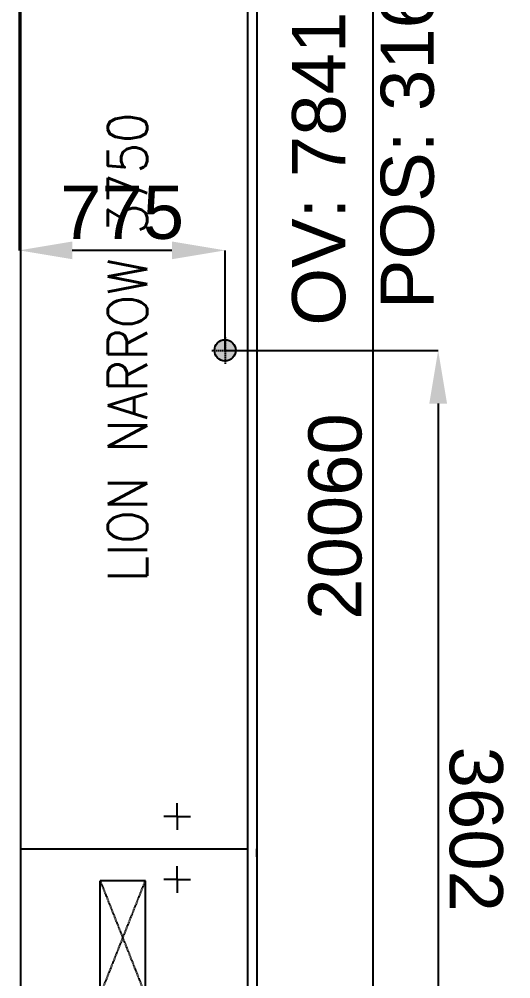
# Model space of a CAD drawing. Header units: millimetres. Extents: x 1478096 to 1808313, y 619971 to 762366.
# Drawn here: x 1785797 to 1787647, y 708886 to 712494 of the extents above; entities that cross this region are included whole.
import ezdxf
from ezdxf.enums import TextEntityAlignment as Align

# ---------------------------------------------------------------- set-up
doc = ezdxf.new("R2010")
doc.units = ezdxf.units.MM
doc.header["$LTSCALE"] = 10
doc.linetypes.add('TRATTEGGIATA', pattern=[0.75, 0.5, -0.25])
doc.linetypes.add('TRATTEGGIATA2', pattern=[0.375, 0.25, -0.125])
for name, color, linetype in [('COSTAN-EXH-COTAS', 7, 'Continuous'), ('COSTAN-EXH-Desagues', 1, 'Continuous'), ('COSTAN-EXH-NOMENCLATURAS', 7, 'Continuous'), ('DESAGUE MAQUINA', 3, 'Continuous'), ('DESAGUE PISO', 7, 'TRATTEGGIATA'), ('GABINETE', 1, 'Continuous'), ('LATERALES', 3, 'Continuous'), ('QUADRO_ELETTRICO', 8, 'Continuous'), ('TESTI20', 3, 'Continuous'), ('ZZCOSTAN-CAM-NOMENCLATURAS', 7, 'Continuous')]:
    doc.layers.add(name, color=color, linetype=linetype)
doc.styles.add('costan', font='arial.ttf')
doc.styles.add('TESTI15', font='romans.shx', dxfattribs={"width": 0.9, "height": 1.5})
doc.dimstyles.new('COSTAN-DESAGUES', dxfattribs={"dimtxt": 200, "dimasz": 200, "dimexe": 0, "dimexo": 0, "dimgap": 40, "dimtad": 1, "dimdec": 0, "dimzin": 0, "dimdsep": 46, "dimtxsty": 'costan', "dimblk1": 'ARCHTICK', "dimblk2": 'ARCHTICK', "dimcen": 0, "dimclrd": 256, "dimclre": 256, "dimclrt": 256, "dimadec": 0, "dimazin": 0, "dimtfac": 1, "dimtdec": 0, "dimtofl": 0, "dimtmove": 0, "dimatfit": 3, "dimfxl": 0, "dimtolj": 1, "dimtzin": 0, "dimarcsym": 0})
doc.dimstyles.new('COSTAN-MM-100', dxfattribs={"dimtxt": 200, "dimasz": 200, "dimexe": 0, "dimexo": 0, "dimgap": 40, "dimtad": 1, "dimdec": 0, "dimzin": 0, "dimdsep": 46, "dimtxsty": 'costan', "dimblk1": 'ARCHTICK', "dimblk2": 'ARCHTICK', "dimcen": 0, "dimclrd": 256, "dimclre": 256, "dimclrt": 256, "dimadec": 0, "dimazin": 0, "dimtfac": 1, "dimtdec": 0, "dimtofl": 0, "dimtmove": 0, "dimatfit": 3, "dimfxl": 0, "dimtolj": 1, "dimtzin": 0, "dimarcsym": 0})

# ---------------------------------------------------------------- blocks, each defined once
blk = doc.blocks.new('LI_TL1_N_375')
at = {"layer": 'DESAGUE MAQUINA'}
for p, q in [((121.7, -590), (121.7, -540)), ((3635, -590), (3635, -540)), ((121.7, -590), (71.7, -590)), ((121.7, -590), (121.7, -640)), ((121.7, -590), (171.7, -590)), ((3635, -590), (3585, -590)), ((3635, -590), (3635, -640)), ((3635, -590), (3685, -590))]:
    blk.add_line(p, q, dxfattribs=at)
at = {"layer": 'DESAGUE PISO'}
for p, q in [((1875, -720), (1875, -820)), ((1925, -770), (1825, -770))]:
    blk.add_line(p, q, dxfattribs=at)
at = {"layer": 'GABINETE'}
for p, q in [((3750, 0), (0, 0)), ((0, 0), (0, -855)), ((0, -855), (3750, -855)), ((2500, -890), (0, -890))]:
    blk.add_line(p, q, dxfattribs=at)
at = {"layer": 'LATERALES', "color": 3, "linetype": 'ByBlock'}
blk.add_line((3750, -890), (0, -890), dxfattribs=at)
at = {"layer": 'LATERALES'}
blk.add_line((3720, -890), (3750, -890), dxfattribs=at)
at = {"layer": 'QUADRO_ELETTRICO', "linetype": 'TRATTEGGIATA2'}
for p, q in [((3200, -300), (3630, -300)), ((3200, -300), (3630, -470)), ((3630, -300), (3200, -470)), ((3630, -470), (3630, -300)), ((3200, -470), (3630, -470))]:
    blk.add_line(p, q, dxfattribs=at)
at = {"layer": 'TESTI20', "style": 'TESTI15', "width": 0.9}
blk.add_text('LION NARROW 3750', height=147.999, dxfattribs=at).set_placement((1886.9, -403.1), align=Align.MIDDLE)
blk = doc.blocks.new('*D432')
at = {"layer": 'COSTAN-EXH-COTAS', "lineweight": -2, "transparency": 16777216}
for p, q in [((1786674.5, 720654.1), (1787128.6, 720654.1)), ((1787128.6, 700794.1), (1787128.6, 720454.1)), ((1786691.9, 700594.1), (1787128.6, 700594.1))]:
    blk.add_line(p, q, dxfattribs=at)
at = {"layer": 'COSTAN-EXH-COTAS', "transparency": 16777216}
for points in [[(1787095.3, 720454.1), (1787162, 720454.1), (1787128.6, 720654.1)], [(1787095.3, 700794.1), (1787162, 700794.1), (1787128.6, 700594.1)]]:
    blk.add_solid(points, dxfattribs=at)
at = {"layer": 'Defpoints', "color": 0, "transparency": 16777216}
for p in [(1786674.5, 720654.1), (1787128.6, 720654.1), (1786691.9, 700594.1)]:
    blk.add_point(p, dxfattribs=at)
at = {"layer": 'COSTAN-EXH-COTAS', "transparency": 16777216, "insert": (1786986.5, 710624.1), "char_height": 200, "attachment_point": 5, "rotation": 90, "style": 'costan'}
blk.add_mtext('\\A1;20060', dxfattribs=at)
blk = doc.blocks.new('_ARCHTICK')
at = {"color": 0, "linetype": 'ByBlock', "const_width": 0.15}
blk.add_lwpolyline([(-0.5, -0.5), (0.5, 0.5)], dxfattribs=at)
blk = doc.blocks.new('COSTAN-REFERENCIA DE DESAGÜES')
at = {"layer": 'COSTAN-EXH-Desagues'}
blk.add_hatch(color=256, dxfattribs=at).paths.add_polyline_path([(40, 0, 1), (-40, 0, 1)])
blk.add_circle((0, 0), 40, dxfattribs=at)
blk = doc.blocks.new('*D339')
at = {"layer": 'COSTAN-EXH-Desagues', "lineweight": -2, "transparency": 16777216}
for p, q in [((1786371.9, 711625.2), (1785996.9, 711625.2)), ((1786571.9, 711249.1), (1786571.9, 711625.2))]:
    blk.add_line(p, q, dxfattribs=at)
at = {"layer": 'COSTAN-EXH-Desagues', "transparency": 16777216}
for points in [[(1785996.9, 711658.5), (1785996.9, 711591.8), (1785796.9, 711625.2)], [(1786371.9, 711658.5), (1786371.9, 711591.8), (1786571.9, 711625.2)]]:
    blk.add_solid(points, dxfattribs=at)
at = {"layer": 'Defpoints', "color": 0, "transparency": 16777216}
for p in [(1785796.9, 711625.2), (1785796.9, 711625.2), (1786571.9, 711249.1)]:
    blk.add_point(p, dxfattribs=at)
at = {"layer": 'COSTAN-EXH-Desagues', "transparency": 16777216, "insert": (1786184.4, 711766.9), "char_height": 200, "attachment_point": 5, "style": 'costan'}
blk.add_mtext('\\A1;775', dxfattribs=at)
blk = doc.blocks.new('*D340')
at = {"layer": 'COSTAN-EXH-Desagues', "lineweight": -2, "transparency": 16777216}
for p, q in [((1786571.9, 711249.1), (1787373.7, 711249.1)), ((1787373.7, 711049.1), (1787373.7, 707847.5)), ((1787373.7, 707647.5), (1787373.7, 707647.5))]:
    blk.add_line(p, q, dxfattribs=at)
at = {"layer": 'COSTAN-EXH-Desagues', "transparency": 16777216}
for points in [[(1787407.1, 711049.1), (1787340.4, 711049.1), (1787373.7, 711249.1)], [(1787407.1, 707847.5), (1787340.4, 707847.5), (1787373.7, 707647.5)]]:
    blk.add_solid(points, dxfattribs=at)
at = {"layer": 'Defpoints', "color": 0, "transparency": 16777216}
for p in [(1786571.9, 711249.1), (1787373.7, 707647.5), (1787373.7, 707647.5)]:
    blk.add_point(p, dxfattribs=at)
at = {"layer": 'COSTAN-EXH-Desagues', "transparency": 16777216, "insert": (1787515.9, 709448.3), "char_height": 200, "attachment_point": 5, "rotation": 270.0002, "style": 'costan'}
blk.add_mtext('\\A1;3602', dxfattribs=at)

msp = doc.modelspace()

# ---------------------------------------------------------------- linework, layer by layer
at = {"layer": 'COSTAN-EXH-Desagues'}
msp.add_line((1785796.883, 714359.016), (1785796.883, 711625.15), dxfattribs=at)

# ---------------------------------------------------------------- block references
msp.add_blockref('COSTAN-REFERENCIA DE DESAGÜES', (1786571.883, 711249.07), dxfattribs=at)
at = {"layer": 'ZZCOSTAN-CAM-NOMENCLATURAS', "rotation": 90}
for p in [(1785801.883, 709374.07), (1785801.883, 705624.07)]:
    msp.add_blockref('LI_TL1_N_375', p, dxfattribs=at)

# ---------------------------------------------------------------- texts
at = {"layer": 'COSTAN-EXH-NOMENCLATURAS', "insert": (1787091.978, 712087.393), "char_height": 200, "attachment_point": 5, "rotation": 90, "style": 'costan'}
msp.add_mtext('OV: 784165\\PPOS: 3160', dxfattribs=at)

# ---------------------------------------------------------------- dimensions: what is measured, and where the dimension line sits
at = {"layer": 'COSTAN-EXH-COTAS'}
dim = msp.add_linear_dim(base=(1787128.642, 720654.07), p1=(1786691.883, 700594.07), p2=(1786674.508, 720654.07), angle=90, dimstyle='COSTAN-MM-100', dxfattribs=at)
dim.commit()
dim.dimension.update_dxf_attribs({"geometry": '*D432', "text_midpoint": (1786986.527, 710624.07)})
at = {"layer": 'COSTAN-EXH-Desagues'}
dim = msp.add_linear_dim(base=(1785796.883, 711625.15), p1=(1786571.883, 711249.07), p2=(1785796.883, 711625.15), dimstyle='COSTAN-DESAGUES', dxfattribs=at)
dim.commit()
dim.dimension.update_dxf_attribs({"geometry": '*D339', "text_midpoint": (1786184.383, 711766.856)})
dim = msp.add_linear_dim(base=(1787373.741, 707647.475), p1=(1786571.883, 711249.07), p2=(1787373.741, 707647.475), angle=90.00021, dimstyle='COSTAN-DESAGUES', dxfattribs=at)
dim.commit()
dim.dimension.update_dxf_attribs({"geometry": '*D340', "text_midpoint": (1787515.918, 709448.275)})

doc.saveas('drawing.dxf')
